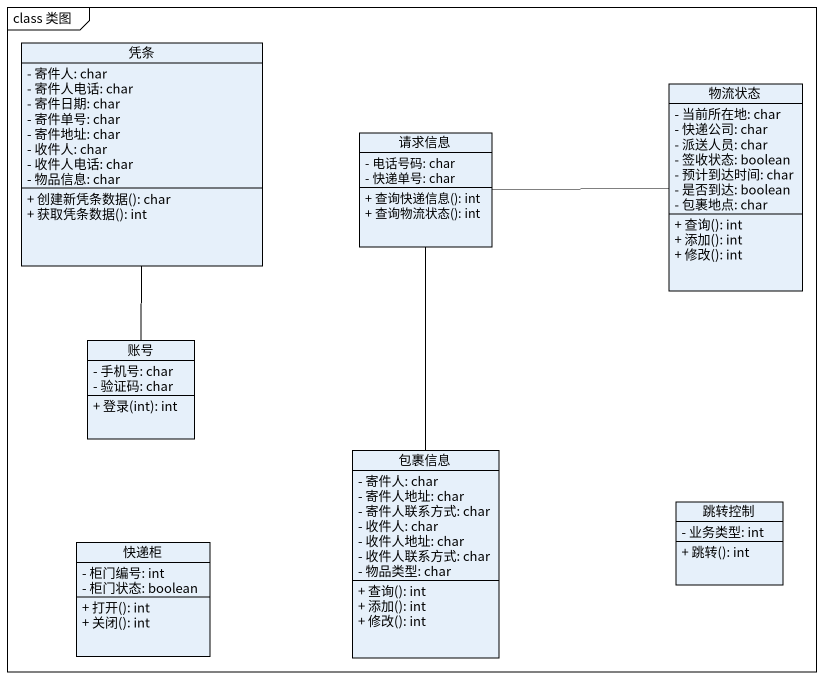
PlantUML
@startuml
mainframe class 类图
hide circle
hide empty members
skinparam classAttributeIconSize 0
class 凭条 {
  - 寄件人: char
  - 寄件人电话: char
  - 寄件日期: char
  - 寄件单号: char
  - 寄件地址: char
  - 收件人: char
  - 收件人电话: char
  - 物品信息: char
  + 创建新凭条数据(): char
  + 获取凭条数据(): int
}
class 物流状态 {
  - 当前所在地: char
  - 快递公司: char
  - 派送人员: char
  - 签收状态: boolean
  - 预计到达时间: char
  - 是否到达: boolean
  - 包裹地点: char
  + 查询(): int
  + 添加(): int
  + 修改(): int
}
class 请求信息 {
  - 电话号码: char
  - 快递单号: char
  + 查询快递信息(): int
  + 查询物流状态(): int
}
class 账号 {
  - 手机号: char
  - 验证码: char
  + 登录(int): int
}
class 包裹信息 {
  - 寄件人: char
  - 寄件人地址: char
  - 寄件人联系方式: char
  - 收件人: char
  - 收件人地址: char
  - 收件人联系方式: char
  - 物品类型: char
  + 查询(): int
  + 添加(): int
  + 修改(): int
}
class 快递柜 {
  - 柜门编号: int
  - 柜门状态: boolean
  + 打开(): int
  + 关闭(): int
}
class 跳转控制 {
  - 业务类型: int
  + 跳转(): int
}
请求信息 -right- 物流状态
账号 -up- 凭条
包裹信息 -up- 请求信息
@enduml
